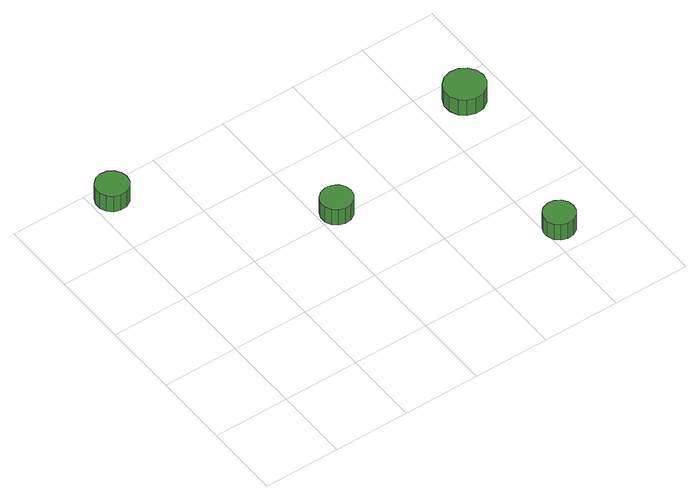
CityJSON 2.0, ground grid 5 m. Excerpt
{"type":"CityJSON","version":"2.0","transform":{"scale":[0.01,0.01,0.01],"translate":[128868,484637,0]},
"CityObjects":{
"tree1":{"type":"SolitaryVegetationObject","attributes":{"function":"something"},"geometry":[{"type":"MultiSurface","lod":"1","boundaries":[[[0,1,2,3,4,5,6,7,8,9,10,11,12,13,14]],[[15,16,17,18,19,20,21,22,23,24,25,26,27,28,29]],[[0,29,28,1]],[[1,28,27,2]],[[2,27,26,3]],[[3,26,25,4]],[[4,25,24,5]],[[5,24,23,6]],[[6,23,22,7]],[[7,22,21,8]],[[8,21,20,9]],[[9,20,19,10]],[[10,19,18,11]],[[11,18,17,12]],[[12,17,16,13]],[[13,16,15,14]],[[14,15,29,0]]]}]},
"tree2":{"type":"SolitaryVegetationObject","attributes":{"function":"something"},"geometry":[{"type":"MultiSurface","lod":"1","boundaries":[[[30,31,32,33,34,35,36,37,38,39,40,41,42,43,44]],[[45,46,47,48,49,50,51,52,53,54,55,56,57,58,59]],[[30,59,58,31]],[[31,58,57,32]],[[32,57,56,33]],[[33,56,55,34]],[[34,55,54,35]],[[35,54,53,36]],[[36,53,52,37]],[[37,52,51,38]],[[38,51,50,39]],[[39,50,49,40]],[[40,49,48,41]],[[41,48,47,42]],[[42,47,46,43]],[[43,46,45,44]],[[44,45,59,30]]]}]},
"tree3":{"type":"SolitaryVegetationObject","attributes":{"function":"something"},"geometry":[{"type":"MultiSurface","lod":"1","boundaries":[[[60,61,62,63,64,65,66,67,68,69,70,71,72,73,74]],[[75,76,77,78,79,80,81,82,83,84,85,86,87,88,89]],[[60,89,88,61]],[[61,88,87,62]],[[62,87,86,63]],[[63,86,85,64]],[[64,85,84,65]],[[65,84,83,66]],[[66,83,82,67]],[[67,82,81,68]],[[68,81,80,69]],[[69,80,79,70]],[[70,79,78,71]],[[71,78,77,72]],[[72,77,76,73]],[[73,76,75,74]],[[74,75,89,60]]]}]},
"tree4":{"type":"SolitaryVegetationObject","attributes":{"function":"something"},"geometry":[{"type":"MultiSurface","lod":"1","boundaries":[[[90,91,92,93,94,95,96,97,98,99,100,101,102,103,104]],[[105,106,107,108,109,110,111,112,113,114,115,116,117,118,119]],[[90,119,118,91]],[[91,118,117,92]],[[92,117,116,93]],[[93,116,115,94]],[[94,115,114,95]],[[95,114,113,96]],[[96,113,112,97]],[[97,112,111,98]],[[98,111,110,99]],[[99,110,109,100]],[[100,109,108,101]],[[101,108,107,102]],[[102,107,106,103]],[[103,106,105,104]],[[104,105,119,90]]]}]}
},
"vertices":[
[233,1894,169],[224,1936,169],[198,1972,169],[161,1994,169],[117,1998,169],[75,1985,169],[43,1955,169],[25,1915,169],[25,1872,169],[43,1832,169],[75,1802,169],[117,1789,169],[161,1793,169],[198,1815,169],[224,1851,169],[224,1851,44],[198,1815,44],[161,1793,44],[117,1789,44],[75,1802,44],[43,1832,44],[25,1872,44],[25,1915,44],[43,1955,44],[75,1985,44],[117,1998,44],[161,1994,44],[198,1972,44],[224,1936,44],[233,1894,44],
[1214,1032,180],[1205,1073,180],[1180,1108,180],[1143,1129,180],[1101,1134,180],[1060,1120,180],[1028,1092,180],[1011,1053,180],[1011,1010,180],[1028,971,180],[1060,943,180],[1101,930,180],[1143,934,180],[1180,955,180],[1205,990,180],[1205,990,55],[1180,955,55],[1143,934,55],[1101,930,55],[1060,943,55],[1028,971,55],[1011,1010,55],[1011,1053,55],[1028,1092,55],[1060,1120,55],[1101,1134,55],[1143,1129,55],[1180,1108,55],[1205,1073,55],[1214,1032,55],
[2189,181,174],[2181,222,174],[2156,256,174],[2119,277,174],[2078,282,174],[2037,269,174],[2006,240,174],[1989,202,174],[1989,160,174],[2006,121,174],[2037,93,174],[2078,80,174],[2119,84,174],[2156,105,174],[2181,140,174],[2181,140,49],[2156,105,49],[2119,84,49],[2078,80,49],[2037,93,49],[2006,121,49],[1989,160,49],[1989,202,49],[2006,240,49],[2037,269,49],[2078,282,49],[2119,277,49],[2156,256,49],[2181,222,49],[2189,181,49],
[2383,1337,169],[2371,1391,169],[2339,1435,169],[2292,1463,169],[2237,1468,169],[2185,1451,169],[2144,1415,169],[2122,1365,169],[2122,1310,169],[2144,1260,169],[2185,1223,169],[2237,1206,169],[2292,1212,169],[2339,1239,169],[2371,1283,169],[2371,1283,44],[2339,1239,44],[2292,1212,44],[2237,1206,44],[2185,1223,44],[2144,1260,44],[2122,1310,44],[2122,1365,44],[2144,1415,44],[2185,1451,44],[2237,1468,44],[2292,1463,44],[2339,1435,44],[2371,1391,44],[2383,1337,44]
]}
